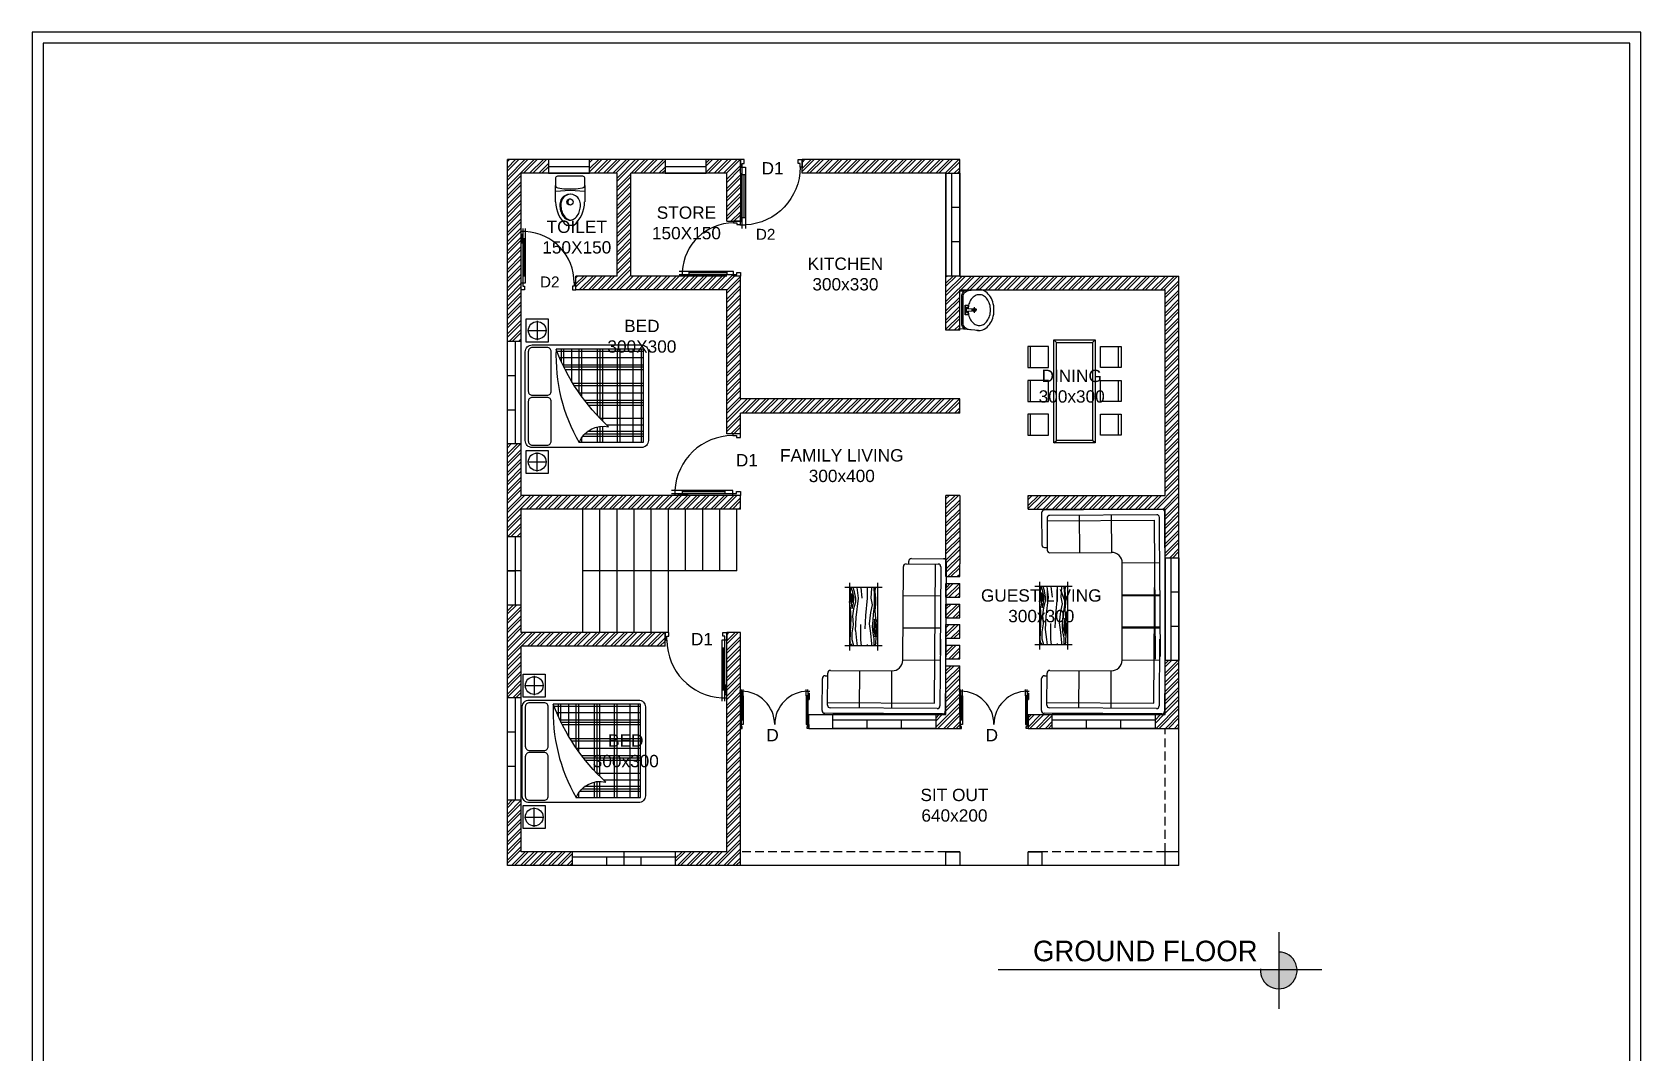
# Model space of a CAD drawing. Header units: millimetres. Extents: x 3220 to 17771, y -3925 to 7376.
# Drawn here: x 10014 to 12361, y 5886 to 7376 of the extents above; entities that cross this region are included whole.
import ezdxf

# ---------------------------------------------------------------- set-up
doc = ezdxf.new("R2010")
doc.units = ezdxf.units.MM
doc.header["$LTSCALE"] = 2
doc.linetypes.add('DASHED2', pattern=[9.525, 6.35, -3.175])
doc.layers.add('NETMANH', color=44, linetype='Continuous')
doc.layers.add('PLAN', color=10, linetype='Continuous')

# ---------------------------------------------------------------- blocks, each defined once
blk = doc.blocks.new('mb-di800')
blk.add_line((25, 850), (-8, 850))
for points in [[(25, 893), (25, 850)], [(25, 750), (65, 750), (65, 850), (25, 850), (25, 750)], [(65, 850), (65, 893)], [(25, 806), (3, 806), (3, 677)], [(25, 785), (8, 785), (8, 677), (3, 677)], [(25, 763), (25, 187)], [(65, 200), (65, 777)], [(65, 200), (25, 200), (25, 100), (65, 100), (65, 200)]]:
    blk.add_lwpolyline(points)
for points in [[(0, 0), (0, 100), (25, 100), (25, 50), (50, 50), (50, 0)], [(800, 0), (800, 100), (775, 100), (775, 50), (750, 50), (750, 0)]]:
    blk.add_lwpolyline(points, close=True)
at = {"layer": 'NETMANH', "linetype": 'Continuous'}
blk.add_line((45, 200), (45, 750), dxfattribs=at)
blk.add_arc((25, 100), 750, 0, 86.9428, dxfattribs=at)
blk = doc.blocks.new('mb-di2-1800')
for p, q in [((25, 975), (-25, 975)), ((25, 975), (25, 1025)), ((25, 924), (25, 896)), ((75, 975), (75, 1025)), ((75, 855), (75, 220)), ((1725, 975), (1725, 1025)), ((1725, 855), (1725, 220)), ((1775, 975), (1775, 1025)), ((1775, 975), (1825, 975)), ((1775, 924), (1775, 896))]:
    blk.add_line(p, q)
for points in [[(25, 924), (-3, 924), (-3, 755)], [(25, 896), (2, 896), (2, 755), (-3, 755)], [(25, 855), (75, 855), (75, 975), (25, 975), (25, 855)], [(25, 878), (25, 220)], [(1775, 855), (1725, 855), (1725, 975), (1775, 975), (1775, 855)], [(1775, 924), (1803, 924), (1803, 755)], [(1775, 896), (1798, 896), (1798, 755), (1803, 755)], [(1775, 878), (1775, 220)], [(25, 220), (75, 220), (75, 100), (25, 100), (25, 220)], [(1775, 220), (1725, 220), (1725, 100), (1775, 100), (1775, 220)]]:
    blk.add_lwpolyline(points)
for points in [[(50, 0), (50, 50), (25, 50), (25, 100), (0, 100), (0, 0)], [(1750, 0), (1750, 50), (1775, 50), (1775, 100), (1800, 100), (1800, 0)]]:
    blk.add_lwpolyline(points, close=True)
at = {"layer": 'NETMANH', "linetype": 'Continuous'}
for p, q in [((50, 220), (50, 855)), ((1750, 220), (1750, 855))]:
    blk.add_line(p, q, dxfattribs=at)
at = {"layer": 'NETMANH'}
for centre, start, end in [((25, 100), 0, 90), ((1775, 100), 90, 180)]:
    blk.add_arc(centre, 875, start, end, dxfattribs=at)
blk = doc.blocks.new('g.doi1750x2100')
at = {"color": 44}
for p, q in [((-1285, -204), (-958, -204)), ((-1121, -40), (-1121, -367)), ((1285, -204), (958, -204)), ((1121, -40), (1121, -367)), ((764, -2018), (764, -542)), ((214, -2018), (214, -817)), ((253, -793), (803, -793)), ((451, -2018), (451, -683)), ((494, -2018), (494, -658)), ((494, -658), (803, -658)), ((530, -2018), (530, -645)), ((591, -616), (803, -616)), ((654, -2018), (654, -588)), ((-785, -964), (-706, -964)), ((-687, -2018), (-687, -977)), ((-645, -2018), (-645, -1013)), ((-602, -2018), (-602, -1062)), ((-159, -2018), (-159, -1081)), ((-116, -2018), (-116, -1047)), ((-74, -2018), (-74, -1014)), ((-5, -964), (803, -964)), ((51, -2018), (51, -921)), ((51, -921), (803, -921)), ((175, -2018), (175, -842)), ((-785, -1233), (-523, -1233)), ((-785, -1276), (-516, -1276)), ((-785, -1322), (-513, -1322)), ((-426, -1322), (803, -1322)), ((-379, -2018), (-379, -1276)), ((-379, -1276), (803, -1276)), ((-334, -1233), (803, -1233)), ((-785, -1574), (803, -1574)), ((-785, -1617), (803, -1617)), ((-492, -2018), (-492, -1390)), ((-785, -1840), (803, -1840)), ((-785, -1982), (803, -1982))]:
    blk.add_line(p, q, dxfattribs=at)
blk.add_line((-785, -921), (-784, -921))
for points in [[(-875, -117, -0.414214), (-758, 0), (758, 0, -0.414214), (875, -117), (875, -1983, -0.414214), (758, -2100), (-758, -2100, -0.414214), (-875, -1983)], [(-764, -52, 0.414214), (-835, -123), (-835, -373, 0.414214), (-764, -444), (-92, -444, 0.414214), (-21, -373), (-21, -123, 0.414214), (-92, -52)], [(86, -52, 0.414214), (15, -123), (15, -373, 0.414214), (86, -444), (758, -444, 0.414214), (829, -373), (829, -123, 0.414214), (758, -52)], [(-790, -919, -0.366781), (-523, -1423, -0.115738), (804, -527, 0.1416)]]:
    blk.add_lwpolyline(points, format="xyb", close=True)
for points in [[(-1318, -17), (-924, -17), (-924, -390), (-1318, -390)], [(924, -17), (1318, -17), (1318, -390), (924, -390)]]:
    blk.add_lwpolyline(points, close=True)
blk.add_lwpolyline([(-785, -916), (-785, -2018), (803, -2018), (803, -526)])
for centre in [(-1121, -204), (1121, -204)]:
    blk.add_circle(centre, 151)
blk = doc.blocks.new('mb-lavabo2')
at = {"linetype": 'Continuous'}
for points in [[(-261, -239), (-239, 0), (239, 0), (261, -239)], [(-15, -106), (-61, -106), (-61, -89), (-61, -71), (0, -71), (61, -71), (61, -89), (61, -106), (15, -106)], [(28, -80), (-28, -80)]]:
    blk.add_lwpolyline(points, dxfattribs=at)
for points in [[(-250, -136), (-250, -130, -0.414214), (-163, -43), (0, -43), (163, -43, -0.414214), (250, -130), (250, -136)], [(-245, -66, -0.229741), (-163, -26), (163, -26, -0.229741), (245, -66)], [(-197, -248, 0.12971), (-183, -300, 0.10642), (-139, -349, 0.084454), (-78, -380, 0.073566), (-1, -391, 0.073566), (76, -380, 0.084454), (137, -349, 0.10642), (181, -300, 0.12971), (194, -248, 0.12971), (181, -196, 0.10642), (137, -147, 0.084454), (76, -117, 0.058047), (15, -106, 0.073566)], [(-15, -106, 0.060302), (-78, -117, 0.084454), (-139, -147, 0.10642), (-183, -196, 0.12971), (-197, -248, 0.12971)], [(-28, -97), (-20, -97, -0.385832), (-16, -101), (-10, -156, 0.270314), (10, -156), (16, -101, -0.385832), (20, -97), (28, -97)], [(-258, -212, 0.045361), (-261, -239, 0.126822)], [(-261, -239, 0.126822), (-242, -311, 0.10607), (-184, -377, 0.085783), (-103, -419, 0.075445), (0, -435, 0.075445), (103, -419, 0.085783), (184, -377, 0.10607), (242, -311, 0.126822), (261, -239, 0.045361), (258, -212, 0.10607)]]:
    blk.add_lwpolyline(points, format="xyb", dxfattribs=at)
at = {"color": 44, "linetype": 'Continuous'}
for points in [[(-36, -186), (0, -186), (36, -186)], [(-26, -89), (-17, -89)], [(0, -217), (0, -159)], [(26, -89), (17, -89)]]:
    blk.add_lwpolyline(points, dxfattribs=at)
for centre in [(-43, -89), (0, -186), (43, -89)]:
    blk.add_circle(centre, 17.4, dxfattribs=at)
at = {"linetype": 'Continuous'}
blk.add_circle((0, -186), 21.7, dxfattribs=at)
blk = doc.blocks.new('ban6c 800x2000')
for p, q in [((-350, 1950), (-400, 2000)), ((400, 2000), (350, 1950)), ((-854, 1463), (-854, 1868)), ((853, 1463), (853, 1868)), ((-854, 806), (-854, 1211)), ((853, 806), (853, 1211)), ((-854, 152), (-854, 556)), ((853, 152), (853, 556)), ((-400, 0), (-350, 50)), ((400, 0), (350, 50))]:
    blk.add_line(p, q)
for points in [[(-400, 2000), (400, 2000), (400, 0), (-400, 0)], [(-350, 1950), (350, 1950), (350, 50), (-350, 50)], [(-503, 1868), (-904, 1868), (-904, 1463), (-503, 1463)], [(503, 1868), (903, 1868), (903, 1463), (503, 1463)], [(-503, 1211), (-904, 1211), (-904, 806), (-503, 806)], [(503, 1211), (903, 1211), (903, 806), (503, 806)], [(-503, 556), (-904, 556), (-904, 152), (-503, 152)], [(503, 556), (903, 556), (903, 152), (503, 152)]]:
    blk.add_lwpolyline(points, close=True)
blk = doc.blocks.new('bo salon20')
for p, q in [((-3210, 1819), (-3210, 2487)), ((-3154, 2542), (-1096, 2542)), ((-3099, 1708), (-3099, 2376)), ((-3043, 2431), (-1207, 2431)), ((-1541, 2542), (-39, 2542)), ((-1541, 2431), (-151, 2431)), ((-95, 2376), (-95, 151)), ((16, 2487), (16, 39)), ((-3099, 1764), (-3154, 1764)), ((-1096, 1652), (-3043, 1652)), ((-874, 151), (-874, 1430)), ((-151, 95), (-818, 95)), ((-762, 39), (-762, 95)), ((-39, -16), (-707, -16))]:
    blk.add_line(p, q)
for centre, radius, start, end in [((-3154, 2487), 55.6, 90, 180), ((-3043, 2376), 55.6, 90, 180), ((-151, 2376), 55.6, 0, 90), ((-39, 2487), 55.6, 0, 90), ((-3154, 1819), 55.6, 180, 270), ((-3043, 1708), 55.6, 180, 270), ((-1096, 1430), 223, 0, 90), ((-818, 151), 55.6, 180, 270), ((-707, 39), 55.6, 180, 270), ((-151, 151), 55.6, 270, 0), ((-39, 39), 55.6, 270, 0)]:
    blk.add_arc(centre, radius, start, end)
at = {"layer": 'NETMANH'}
for p, q in [((-2431, 2431), (-2431, 1652)), ((-1764, 2431), (-1764, 1652)), ((-1096, 2431), (-1096, 1652)), ((-206, 2320), (-3099, 2320)), ((-206, 95), (-206, 2320)), ((-95, 1430), (-874, 1430)), ((-95, 762), (-874, 762))]:
    blk.add_line(p, q, dxfattribs=at)

msp = doc.modelspace()

# ---------------------------------------------------------------- hatches: boundary and pattern name
at = {"true_color": 0xf8991e}
h = msp.add_hatch(dxfattribs=at)
h.set_pattern_fill('ANSI32', color=30)
h.paths.add_polyline_path([(10802, 6179.8), (10727, 6179.8), (10727, 6254.8), (10707, 6254.8), (10707, 6159.8), (10802, 6159.8)])
h.paths.add_polyline_path([(11047, 6359.8), (11047, 6499.8), (11027, 6499.8), (11027, 6179.8), (10952, 6179.8), (10952, 6159.8), (11047, 6159.8)])
h.paths.add_polyline_path([(11687, 6458.6), (11667, 6458.6), (11667, 6379.8), (11652, 6379.8), (11652, 6359.8), (11687, 6359.8)])
h.paths.add_polyline_path([(11502, 6379.8), (11467, 6379.8), (11467, 6359.8), (11502, 6359.8)])
h.paths.add_polyline_path([(11367, 6379.8), (11367, 6401.7), (11366.8, 6401.7), (11366.8, 6411.1), (11367, 6451.2), (11347, 6451.2), (11347, 6379.8), (11332, 6379.8), (11332, 6359.8), (11367, 6359.8), (11367, 6365.3)])
h.paths.add_polyline_path([(11367, 6571.2), (11347.1, 6571.2), (11347, 6560.9), (11347, 6551.2), (11367, 6551.2)])
h.paths.add_polyline_path([(11367, 6541.2), (11347, 6541.2), (11347, 6521.2), (11367, 6521.2)])
h.paths.add_polyline_path([(11367, 6511.2), (11347, 6511.2), (11347, 6491.2), (11367, 6491.2)])
h.paths.add_polyline_path([(11367, 6699.8), (11347, 6699.8), (11347, 6599.8), (11347, 6581.2), (11367, 6581.2), (11367, 6599.8)])
h.paths.add_polyline_path([(11687, 7019.8), (11367, 7019.8), (11347, 7019.8), (11347, 6940.8), (11367, 6940.8), (11367, 6999.8), (11389, 6999.8), (11391.4, 7000, -0.045361), (11394.5, 7000.3, -0.060721), (11398.6, 6999.8), (11667, 6999.8), (11667, 6699.8), (11467, 6699.8), (11467, 6679.8), (11667, 6679.8), (11667, 6608.6), (11687, 6608.6)])
h.paths.add_polyline_path([(11367, 6481.2), (11347, 6481.2), (11347, 6461.2), (11367, 6461.2)])
h.paths.add_polyline_path([(11047, 7019.8), (11037, 7019.8), (11037, 7022.3), (11027, 7022.3), (10970.7, 7022.3), (10968.5, 7022.3), (10968.5, 7020.6), (10979.4, 7020.6), (11027, 7019.8), (10887, 7019.8), (10887, 7169.8), (10937, 7169.8), (10937, 7189.8), (10827, 7189.8), (10827, 7169.8), (10867, 7169.8), (10867, 7019.8), (10807, 7019.8), (10807, 6999.8), (11027, 6999.8), (11027, 6789.8), (11047, 6789.8), (11047, 6819.8), (11367, 6819.8), (11367, 6840.8), (11047, 6840.8)])
h.paths.add_polyline_path([(10767, 7189.8), (10707, 7189.8), (10707, 6924.8), (10727, 6924.8), (10727, 6999.8), (10727, 7009.8), (10727, 7169.8), (10767, 7169.8)])
h.paths.add_polyline_path([(11047, 7169.8), (11047, 7189.8), (10997, 7189.8), (10997, 7169.8), (11027, 7169.8), (11027, 7099.8), (11047, 7099.8)], flags=17)
h.paths.add_polyline_path([(11047, 6699.8), (11035.8, 6699.8), (10727, 6699.8), (10727, 6774.8), (10707, 6774.8), (10707, 6639.8), (10727, 6639.8), (10727, 6679.8), (11047, 6679.8)])
h.paths.add_polyline_path([(10727, 6479.8), (10937, 6479.8), (10937, 6499.8), (10727, 6499.8), (10727, 6539.8), (10707, 6539.8), (10707, 6404.8), (10727, 6404.8)])
h.paths.add_polyline_path([(11071.5, 7158.2), (11112.6, 7158.2), (11112.6, 7195.2), (11071.5, 7195.2)], flags=9)
h.paths.add_polyline_path([(10748.7, 6994.4), (10785.3, 6994.4), (10785.3, 7027.3), (10748.7, 7027.3)], flags=9)
h.paths.add_polyline_path([(11063.8, 7064), (11100.4, 7064), (11100.4, 7097), (11063.8, 7097)], flags=25)
h.paths.add_polyline_path([(11047.1, 5770.8), (11083.7, 5770.8), (11083.7, 5803.8), (11047.1, 5803.8)], flags=9)
h.paths.add_polyline_path([(10760.4, 5657.8), (10797, 5657.8), (10797, 5690.7), (10760.4, 5690.7)], flags=9)
h.paths.add_polyline_path([(10764.3, 5693), (10874, 5693), (10874, 5760.1), (10764.3, 5760.1)], flags=9)
h.paths.add_polyline_path([(10924.3, 5693), (11034, 5693), (11034, 5760.1), (10924.3, 5760.1)], flags=9)
h.paths.add_polyline_path([(11151.7, 4890), (11280.9, 4890), (11280.9, 4957.1), (11151.7, 4957.1)], flags=9)
h.paths.add_polyline_path([(11134.3, 5195.7), (11239.8, 5195.7), (11239.8, 5262.9), (11134.3, 5262.9)], flags=9)
h.paths.add_polyline_path([(11380.5, 5244.5), (11486, 5244.5), (11486, 5311.7), (11380.5, 5311.7)], flags=9)
h.paths.add_polyline_path([(11489.3, 5021.2), (11594.8, 5021.2), (11594.8, 5088.4), (11489.3, 5088.4)], flags=9)
h.paths.add_polyline_path([(11160.1, 5535.3), (11265.6, 5535.3), (11265.6, 5602.5), (11160.1, 5602.5)], flags=9)
h.paths.add_polyline_path([(10820.7, 5376.2), (10926.2, 5376.2), (10926.2, 5443.4), (10820.7, 5443.4)], flags=9)
h.paths.add_polyline_path([(10752.7, 7042.5), (10862.3, 7042.5), (10862.3, 7109.7), (10752.7, 7109.7)], flags=9)
h.paths.add_polyline_path([(10912.7, 7063.2), (11022.3, 7063.2), (11022.3, 7130.4), (10912.7, 7130.4)], flags=25)
h.paths.add_polyline_path([(11140.7, 6988.6), (11260.1, 6988.6), (11260.1, 7055.8), (11140.7, 7055.8)], flags=25)
h.paths.add_polyline_path([(10848.5, 6898.1), (10958.2, 6898.1), (10958.2, 6965.3), (10848.5, 6965.3)], flags=25)
h.paths.add_polyline_path([(10827.1, 6293.2), (10932.5, 6293.2), (10932.5, 6360.4), (10827.1, 6360.4)], flags=9)
h.paths.add_polyline_path([(11304.9, 6213.5), (11413.1, 6213.5), (11413.1, 6280.6), (11304.9, 6280.6)], flags=9)
h.paths.add_polyline_path([(11100.1, 6709), (11289.4, 6709), (11289.4, 6776.2), (11100.1, 6776.2)], flags=9)
h.paths.add_polyline_path([(11477.8, 6824.9), (11583.3, 6824.9), (11583.3, 6892.1), (11477.8, 6892.1)], flags=25)
h.paths.add_polyline_path([(11393.6, 6504.5), (11578.7, 6504.5), (11578.7, 6571.6), (11393.6, 6571.6)], flags=9)
h.paths.add_polyline_path([(11294.8, 4983), (11321.9, 4983), (11321.9, 5020.1), (11294.8, 5020.1)], flags=9)
h.paths.add_polyline_path([(11398.4, 6331.2), (11425.5, 6331.2), (11425.5, 6368.3), (11398.4, 6368.3)], flags=9)
h.paths.add_polyline_path([(11078.4, 6331.2), (11105.5, 6331.2), (11105.5, 6368.3), (11078.4, 6368.3)], flags=9)
h.paths.add_polyline_path([(11078.9, 5464.1), (11120, 5464.1), (11120, 5501.2), (11078.9, 5501.2)], flags=9)
h.paths.add_polyline_path([(11354.6, 5119), (11395.7, 5119), (11395.7, 5156.1), (11354.6, 5156.1)], flags=9)
h.paths.add_polyline_path([(10980, 5334.1), (11021.2, 5334.1), (11021.2, 5371.2), (10980, 5371.2)], flags=9)
h.paths.add_polyline_path([(11034, 6732.2), (11075.2, 6732.2), (11075.2, 6769.3), (11034, 6769.3)], flags=9)
h.paths.add_polyline_path([(10968.4, 6471.1), (11009.5, 6471.1), (11009.5, 6508.2), (10968.4, 6508.2)], flags=9)
h.paths.add_polyline_path([(11165.1, 4457.5), (11499.3, 4457.5), (11499.3, 4542.7), (11165.1, 4542.7)], flags=25)
h.paths.add_polyline_path([(11165.1, 4457.5), (11499.3, 4457.5), (11499.3, 4542.7), (11165.1, 4542.7)], flags=25)
h = msp.add_hatch(dxfattribs=at)
h.set_pattern_fill('ANSI32', color=30)
h.paths.add_polyline_path([(11347, 7169.8), (11367, 7169.8), (11367, 7189.8), (11137, 7189.8), (11137, 7178.5), (11137, 7169.8)])
h = msp.add_hatch(color=256)
h.dxf.hatch_style = 1
h.paths.add_polyline_path([(11832.5, 6033.3), (11832.5, 6008.1), (11859.3, 6008.1, 0.397337)])
h.paths.add_polyline_path([(11859.3, 6006.6, 0.014491), (11859.3, 6008.1), (11832.5, 6008.1), (11832.5, 5979.8, 0.414214)])
h.paths.add_polyline_path([(11832.5, 6008.1), (11805.8, 6008.1, 0.014491), (11805.8, 6006.6, 0.414214), (11832.5, 5979.8)])

# ---------------------------------------------------------------- linework, layer by layer
for p, q in [((10707, 6159.8), (10707, 7189.8)), ((11047, 7189.8), (10707, 7189.8)), ((10827, 7189.8), (10767, 7189.8)), ((10767, 7189.8), (10767, 7169.8)), ((10827, 7169.8), (10827, 7189.8)), ((10997, 7189.8), (10937, 7189.8)), ((10937, 7189.8), (10937, 7169.8)), ((10997, 7169.8), (10997, 7189.8)), ((11047, 7169.8), (11047, 7189.8)), ((11367, 7189.8), (11137, 7189.8)), ((11137, 7169.8), (11137, 7189.8)), ((11367, 7019.8), (11367, 7189.8)), ((10727, 6999.8), (10727, 7169.8)), ((10867, 7169.8), (10727, 7169.8)), ((10767, 7179.8), (10827, 7179.8)), ((10767, 7169.8), (10827, 7169.8)), ((10867, 7019.8), (10867, 7169.8)), ((11027, 7169.8), (10887, 7169.8)), ((10887, 7019.8), (10887, 7169.8)), ((10937, 7179.8), (10997, 7179.8)), ((10937, 7169.8), (10997, 7169.8)), ((11027, 7099.8), (11027, 7169.8)), ((11047, 7169.8), (11047, 7099.8)), ((11347, 7169.8), (11137, 7169.8)), ((11347, 6940.8), (11347, 7169.8)), ((11347, 7169.8), (11347, 7019.8)), ((11347, 7169.8), (11367, 7169.8)), ((11355, 7169.8), (11355, 7019.8)), ((11367, 7169.8), (11367, 7019.8)), ((10777.3, 7128), (10777.3, 7151.9)), ((10780.4, 7148.4), (10786.6, 7147.6)), ((10810.5, 7147.6), (10816.7, 7148.4)), ((10819.8, 7151.9), (10819.8, 7128)), ((11367, 7119.8), (11355, 7119.8)), ((10803.6, 7093.7), (10793.5, 7093.7)), ((11027, 7099.8), (11047, 7099.8)), ((11367, 7069.8), (11355, 7069.8)), ((10867, 7019.8), (10807, 7019.8)), ((10807, 6999.8), (10807, 7019.8)), ((11027, 7019.8), (10887, 7019.8)), ((11047, 6840.8), (11047, 7019.8)), ((11367, 7019.8), (11347, 7019.8)), ((11367, 7019.8), (11687, 7019.8)), ((11687, 6159.8), (11687, 7019.8)), ((10727, 6699.8), (10727, 6999.8)), ((11027, 6999.8), (10807, 6999.8)), ((11027, 6789.8), (11027, 6999.8)), ((11367, 6999.8), (11667, 6999.8)), ((11367, 6940.8), (11367, 6999.8)), ((11667, 6699.8), (11667, 6999.8)), ((10707, 6774.8), (10707, 6924.8)), ((10707, 6924.8), (10727, 6924.8)), ((10719, 6774.8), (10719, 6924.8)), ((10727, 6774.8), (10727, 6924.8)), ((11367, 6940.8), (11347, 6940.8)), ((10707, 6874.8), (10719, 6874.8)), ((11367, 6840.8), (11047, 6840.8)), ((11367, 6839.8), (11367, 6840.8)), ((11367, 6819.8), (11367, 6839.8)), ((10707, 6824.8), (10719, 6824.8)), ((11367, 6819.8), (11047, 6819.8)), ((11047, 6789.8), (11047, 6819.8)), ((11047, 6789.8), (11027, 6789.8)), ((10727, 6774.8), (10707, 6774.8)), ((11047, 6699.8), (10727, 6699.8)), ((11047, 6679.8), (11047, 6699.8)), ((11347, 6599.8), (11347, 6699.8)), ((11367, 6699.8), (11347, 6699.8)), ((11367, 6699.8), (11367, 6599.8)), ((11467, 6699.8), (11667, 6699.8)), ((11467, 6679.8), (11467, 6699.8)), ((11047, 6679.8), (10727, 6679.8)), ((10727, 6499.8), (10727, 6679.8)), ((10817, 6499.8), (10817, 6679.8)), ((10842, 6499.8), (10842, 6679.8)), ((10867, 6499.8), (10867, 6679.8)), ((10892, 6499.8), (10892, 6679.8)), ((10917, 6499.8), (10917, 6679.8)), ((10942, 6499.8), (10942, 6679.8)), ((10967, 6589.8), (10967, 6679.8)), ((10992, 6589.8), (10992, 6679.8)), ((11017, 6589.8), (11017, 6679.8)), ((11042, 6589.8), (11042, 6679.8)), ((11467, 6679.8), (11667, 6679.8)), ((11486.6, 6674.4), (11486.9, 6627.6)), ((11662.2, 6679.5), (11490.4, 6678.4)), ((11494.4, 6666.7), (11494.7, 6619.8)), ((11654.5, 6671.6), (11498.3, 6670.6)), ((11659.1, 6570.1), (11658.4, 6667.7)), ((11666.9, 6570.2), (11666.2, 6675.6)), ((11667, 6379.8), (11667, 6679.8)), ((10707, 6539.8), (10707, 6639.8)), ((10707, 6639.8), (10727, 6639.8)), ((10719, 6539.8), (10719, 6639.8)), ((10727, 6539.8), (10727, 6639.8)), ((11490.8, 6623.7), (11494.7, 6623.7)), ((11347, 6581.2), (11347, 6599.8)), ((11367, 6581.2), (11367, 6599.8)), ((11498.7, 6615.9), (11588.5, 6616.5)), ((11603.9, 6459.3), (11604.1, 6602.5)), ((11667, 6608.6), (11667, 6458.6)), ((11667, 6608.6), (11687, 6608.6)), ((11675, 6608.6), (11675, 6458.6)), ((11687, 6608.6), (11687, 6458.6)), ((10727, 6589.8), (10707, 6589.8)), ((10707, 6589.8), (10719, 6589.8)), ((11042, 6589.8), (10817, 6589.8)), ((11347, 6581.2), (11367, 6581.2)), ((11483.5, 6573.5), (11483.5, 6474.9)), ((11524.3, 6573.5), (11524.3, 6474.9)), ((11659.8, 6464.7), (11658.9, 6593.6)), ((11253.8, 6565.3), (11199.4, 6565.3)), ((11206.2, 6572.1), (11206.2, 6473.5)), ((11247, 6572.1), (11247, 6473.5)), ((11347, 6551.2), (11347, 6571.2)), ((11347, 6571.2), (11367, 6571.2)), ((11347, 6551.2), (11367, 6551.2)), ((11367, 6551.2), (11367, 6571.2)), ((11531.1, 6566.7), (11476.7, 6566.7)), ((11687, 6558.6), (11675, 6558.6)), ((10727, 6539.8), (10707, 6539.8)), ((11347, 6521.2), (11347, 6541.2)), ((11347, 6541.2), (11367, 6541.2)), ((11367, 6521.2), (11367, 6541.2)), ((11347, 6521.2), (11367, 6521.2)), ((11347, 6491.2), (11347, 6511.2)), ((11347, 6511.2), (11367, 6511.2)), ((11367, 6491.2), (11367, 6511.2)), ((11687, 6508.6), (11675, 6508.6)), ((10942, 6499.8), (10727, 6499.8)), ((10727, 6179.8), (10727, 6479.8)), ((10937, 6479.8), (10727, 6479.8)), ((10937, 6479.8), (10937, 6499.8)), ((11027, 6179.8), (11027, 6499.8)), ((11047, 6499.8), (11027, 6499.8)), ((11047, 6359.8), (11047, 6499.8)), ((11253.8, 6480.3), (11199.4, 6480.3)), ((11347, 6491.2), (11367, 6491.2)), ((11347, 6461.2), (11347, 6481.2)), ((11347, 6481.2), (11367, 6481.2)), ((11367, 6461.2), (11367, 6481.2)), ((11531.1, 6481.7), (11476.7, 6481.7)), ((11658.7, 6490.2), (11658.1, 6392.5)), ((11666.6, 6490.1), (11665.9, 6384.7)), ((11347, 6461.2), (11367, 6461.2)), ((11687, 6458.6), (11667, 6458.6)), ((11347, 6379.8), (11347, 6451.2)), ((11347, 6451.2), (11367, 6451.2)), ((11367, 6379.8), (11367, 6451.2)), ((11486.2, 6385.8), (11486.6, 6432.7)), ((11490.5, 6436.6), (11494.4, 6436.6)), ((11494.1, 6393.6), (11494.4, 6440.5)), ((11498.3, 6444.3), (11588.2, 6443.8)), ((10707, 6254.8), (10707, 6404.8)), ((10707, 6404.8), (10727, 6404.8)), ((10719, 6254.8), (10719, 6404.8)), ((10727, 6254.8), (10727, 6404.8)), ((11654.2, 6388.7), (11498, 6389.7)), ((11147, 6379.8), (11347, 6379.8)), ((11147, 6359.8), (11147, 6379.8)), ((11332, 6379.8), (11182, 6379.8)), ((11182, 6359.8), (11182, 6379.8)), ((11332, 6371.8), (11182, 6371.8)), ((11232, 6359.8), (11232, 6371.8)), ((11282, 6359.8), (11282, 6371.8)), ((11332, 6379.8), (11332, 6359.8)), ((11367, 6379.8), (11367, 6359.8)), ((11467, 6379.8), (11667, 6379.8)), ((11467, 6379.8), (11467, 6359.8)), ((11661.9, 6380.8), (11490.1, 6381.9)), ((11652, 6379.8), (11502, 6379.8)), ((11502, 6359.8), (11502, 6379.8)), ((11652, 6371.8), (11502, 6371.8)), ((11552, 6359.8), (11552, 6371.8)), ((11602, 6359.8), (11602, 6371.8)), ((11652, 6379.8), (11652, 6359.8)), ((10707, 6354.8), (10719, 6354.8)), ((11047, 6159.8), (11047, 6359.8)), ((11147, 6359.8), (11367, 6359.8)), ((11332, 6359.8), (11182, 6359.8)), ((11467, 6359.8), (11687, 6359.8)), ((11652, 6359.8), (11502, 6359.8)), ((10707, 6304.8), (10719, 6304.8)), ((10727, 6254.8), (10707, 6254.8)), ((11027, 6179.8), (10727, 6179.8)), ((10952, 6179.8), (10802, 6179.8)), ((10802, 6159.8), (10802, 6179.8)), ((10877, 6179.8), (10877, 6159.8)), ((10952, 6179.8), (10952, 6159.8)), ((11367, 6179.8), (11347, 6179.8)), ((11347, 6159.8), (11347, 6179.8)), ((11487, 6179.8), (11467, 6179.8)), ((11467, 6159.8), (11467, 6179.8)), ((11687, 6179.8), (11667, 6179.8)), ((11667, 6159.8), (11667, 6179.8)), ((11687, 6159.8), (10707, 6159.8)), ((10952, 6171.8), (10802, 6171.8)), ((10952, 6159.8), (10802, 6159.8)), ((10852, 6159.8), (10852, 6171.8)), ((10902, 6159.8), (10902, 6171.8)), ((11832.5, 6062.4), (11832.5, 5950.8)), ((11422.9, 6008.1), (11895.3, 6008.1))]:
    msp.add_line(p, q)
at = {"linetype": 'DASHED2'}
for p, q in [((11667, 6179.8), (11667, 6359.8)), ((11367, 6179.8), (11047, 6179.8)), ((11667, 6179.8), (11467, 6179.8))]:
    msp.add_line(p, q, dxfattribs=at)
for points in [[(10816.7, 7148.4, 0.379919), (10819.8, 7151.9), (10819.8, 7162.9, 0.414214), (10817.2, 7165.4), (10779.9, 7165.4, 0.414214), (10777.3, 7162.9), (10777.3, 7151.9, 0.379919), (10780.4, 7148.4)], [(10813.7, 7123.2, 1.051391), (10783.4, 7123.2, 0.060335), (10784.7, 7115)], [(10784.9, 7123.2, 0.060335), (10786.2, 7115, 0.081386), (10789.6, 7107.7, 0.106971), (10795, 7102.7)], [(10803.6, 7102.7, 0.106971), (10809, 7107.7, 0.081386), (10812.4, 7115, 0.060335), (10813.7, 7123.2)], [(10793.5, 7102.7, 0.136416), (10798.5, 7101.3, 0.136416), (10803.6, 7102.7)]]:
    msp.add_lwpolyline(points, format="xyb")
msp.add_lwpolyline([(10777.3, 7143.7), (10798.5, 7145.2), (10819.8, 7143.7)])
for points in [[(11347, 6179.8), (11367, 6179.8), (11367, 6159.8), (11347, 6159.8)], [(11467, 6179.8), (11487, 6179.8), (11487, 6159.8), (11467, 6159.8)]]:
    msp.add_lwpolyline(points, close=True)
msp.add_circle((10798.5, 7128), 4.55)
for centre, radius, start, end in [((10800.1, 7124), 15.2, 92.8613, 182.8701), ((10798.5, 7248), 101.1, 263.211, 276.789), ((10822.9, 7128.5), 45.5, 180.5512, 229.851), ((10808.5, 7121.7), 24.8, 195.8931, 214.5044), ((10799.6, 7128), 4.55, 96.3794, 263.6206), ((10774.2, 7128.5), 45.5, 310.149, 359.4488), ((10802.4, 7117.5), 17.4, 214.5044, 238.9274), ((10800.1, 7111.1), 9.88, 238.9274, 265.5985), ((11490.5, 6674.5), 3.9, 90.3754, 180.3754), ((11498.3, 6666.7), 3.9, 90.3754, 180.3754), ((11654.5, 6667.7), 3.9, 0.3754, 90.3754), ((11662.3, 6675.6), 3.9, 0.3754, 90.3754), ((11490.8, 6627.6), 3.9, 180.3754, 270.3754), ((11498.6, 6619.8), 3.9, 180.3754, 270.3754), ((11588.6, 6600.9), 15.6, 0.3754, 90.3754), ((11588.3, 6459.4), 15.6, 269.6246, 359.6246), ((11490.5, 6432.7), 3.9, 89.6246, 179.6246), ((11498.3, 6440.4), 3.9, 89.6246, 179.6246), ((11490.2, 6385.8), 3.9, 179.6246, 269.6246), ((11498, 6393.6), 3.9, 179.6246, 269.6246), ((11654.2, 6392.6), 3.9, 269.6246, 359.6246), ((11662, 6384.7), 3.9, 269.6246, 359.6246), ((11832.5, 6006.6), 26.8, 174.9616, 90)]:
    msp.add_arc(centre, radius, start, end)
at = {"layer": 'NETMANH'}
for p, q in [((11541.3, 6670.9), (11541.6, 6616.2)), ((11588.1, 6671.2), (11588.5, 6616.5)), ((11494.4, 6662.8), (11650.6, 6663.8)), ((11650.6, 6663.8), (11652, 6460.7)), ((11658.9, 6601.4), (11604.2, 6601)), ((11650.3, 6396.5), (11651.7, 6599.5)), ((11659.2, 6554.5), (11604.5, 6554.1)), ((11659.2, 6552.6), (11604.5, 6553)), ((11658.9, 6505.8), (11604.2, 6506.1)), ((11659.5, 6507.6), (11604.8, 6507.3)), ((11658.5, 6458.9), (11603.9, 6459.3)), ((11540.9, 6389.4), (11541.3, 6444.1)), ((11587.8, 6389.1), (11588.2, 6443.8)), ((11494.1, 6397.5), (11650.3, 6396.5))]:
    msp.add_line(p, q, dxfattribs=at)
for points in [[(11206.8, 6565.3), (11206.2, 6559.6)], [(11207.8, 6559.8), (11208.6, 6564.7)], [(11207.8, 6550), (11207.8, 6559.8)], [(11209.4, 6540.2), (11207.8, 6549.9)], [(11208.6, 6564.6), (11210.3, 6560.6)], [(11209.4, 6550), (11209.4, 6556.5)], [(11209.4, 6556.5), (11211.1, 6550)], [(11210.3, 6543.4), (11209.4, 6550)], [(11210.2, 6560.6), (11212.7, 6550)], [(11210.3, 6543.4), (11211.1, 6550)], [(11213.5, 6558.9), (11211.7, 6565.3)], [(11211.9, 6541.8), (11212.7, 6549.9)], [(11215.2, 6550), (11213.5, 6559)], [(11215.2, 6544.2), (11215.2, 6550)], [(11216, 6521.4), (11219.3, 6549.9)], [(11219.2, 6550), (11217.3, 6565.3)], [(11224.9, 6550), (11223.1, 6565.3)], [(11229.8, 6524.6), (11232.3, 6549.9)], [(11232.3, 6563.8), (11232.1, 6565.3)], [(11232.3, 6550), (11232.3, 6563.8)], [(11238, 6549.9), (11238.8, 6564.6)], [(11239.6, 6540.2), (11238, 6549.9)], [(11238.8, 6564.6), (11238.7, 6565.3)], [(11242.1, 6563.8), (11242.1, 6565.3)], [(11242.9, 6554.9), (11242.1, 6563.8)], [(11242.9, 6537.7), (11242.9, 6550), (11242.9, 6554.9)], [(11243.7, 6558.9), (11244.3, 6565.3)], [(11244.5, 6550), (11243.7, 6558.9)], [(11244.5, 6541), (11244.5, 6550)], [(11247, 6564.3), (11247, 6565.3)], [(11484, 6566.7), (11483.5, 6561)], [(11485.1, 6561.2), (11485.9, 6566.1)], [(11485.1, 6551.4), (11485.1, 6561.2)], [(11486.7, 6541.6), (11485.1, 6551.4)], [(11485.9, 6566.1), (11487.5, 6562)], [(11486.7, 6551.4), (11486.7, 6557.9)], [(11486.7, 6557.9), (11488.3, 6551.4)], [(11487.5, 6544.8), (11486.7, 6551.4)], [(11487.5, 6562), (11490, 6551.4)], [(11487.5, 6544.8), (11488.3, 6551.4)], [(11490.8, 6560.4), (11489, 6566.7)], [(11489.2, 6543.2), (11490, 6551.4)], [(11492.4, 6551.4), (11490.8, 6560.4)], [(11492.4, 6545.7), (11492.4, 6551.4)], [(11493.3, 6522.8), (11496.5, 6551.3)], [(11496.5, 6551.4), (11494.6, 6566.7)], [(11502.2, 6551.4), (11500.4, 6566.7)], [(11507.1, 6526.1), (11509.5, 6551.4)], [(11509.5, 6565.3), (11509.3, 6566.7)], [(11509.6, 6551.4), (11509.6, 6565.2)], [(11515.3, 6551.4), (11516.1, 6566)], [(11516.9, 6541.6), (11515.3, 6551.4)], [(11516.1, 6566), (11516, 6566.7)], [(11519.3, 6565.2), (11519.3, 6566.7)], [(11520.2, 6556.3), (11519.4, 6565.2)], [(11520.2, 6539.1), (11520.2, 6551.4), (11520.2, 6556.3)], [(11521, 6560.4), (11521.6, 6566.7)], [(11521.8, 6551.4), (11521, 6560.3)], [(11521.8, 6542.4), (11521.8, 6551.4)], [(11524.3, 6565.7), (11524.3, 6566.7)], [(11207.8, 6535.3), (11206.2, 6544.7)], [(11208.6, 6520.6), (11207.8, 6535.3)], [(11210.2, 6534.5), (11209.4, 6540.2)], [(11210.3, 6534.4), (11211.9, 6541.8)], [(11211.1, 6523.8), (11212.7, 6534.4)], [(11212.7, 6534.5), (11215.2, 6544.3)], [(11235.6, 6512.4), (11237.2, 6528.7)], [(11237.2, 6528.7), (11239.6, 6540.2)], [(11240.5, 6517.3), (11241.3, 6526.3)], [(11241.3, 6526.3), (11242.9, 6537.7)], [(11243.7, 6532), (11244.5, 6541)], [(11244.5, 6519.8), (11243.7, 6532)], [(11485.1, 6536.7), (11483.5, 6546.1)], [(11485.9, 6522), (11485.1, 6536.7)], [(11487.5, 6535.9), (11486.7, 6541.6)], [(11487.5, 6535.9), (11489.1, 6543.2)], [(11488.4, 6525.3), (11490, 6535.9)], [(11490, 6535.9), (11492.4, 6545.7)], [(11506.3, 6506.5), (11507.1, 6526.1)], [(11512.8, 6513.8), (11514.5, 6530.1)], [(11514.5, 6530.2), (11516.9, 6541.6)], [(11517.7, 6518.7), (11518.5, 6527.7)], [(11518.5, 6527.7), (11520.2, 6539.1)], [(11521, 6533.4), (11521.8, 6542.4)], [(11521.8, 6521.2), (11521, 6533.4)], [(11207.8, 6500.2), (11208.6, 6520.6)], [(11210.3, 6499.4), (11211.9, 6510.8)], [(11211.9, 6510.8), (11211.1, 6523.8)], [(11215.1, 6502.6), (11216, 6521.4)], [(11216.8, 6488), (11215.2, 6502.6)], [(11222.5, 6488.8), (11222.5, 6511.6)], [(11229.1, 6505.1), (11229.9, 6524.7)], [(11237.2, 6498.6), (11235.6, 6512.5)], [(11239.6, 6508.4), (11240.5, 6517.3)], [(11240.5, 6499.4), (11239.6, 6508.3)], [(11242.1, 6512.4), (11241.3, 6503.5)], [(11241.3, 6503.4), (11243.7, 6493.7)], [(11242.9, 6519), (11242.1, 6512.4)], [(11245.3, 6511.6), (11242.9, 6519)], [(11242.9, 6505.1), (11243.7, 6512.4)], [(11243.7, 6500.2), (11242.9, 6505.1)], [(11243.7, 6512.4), (11244.5, 6504.3)], [(11244.5, 6504.3), (11243.7, 6500.2)], [(11243.7, 6493.6), (11245.3, 6502.6)], [(11247, 6513.2), (11244.5, 6519.8)], [(11245.3, 6502.6), (11245.3, 6511.6)], [(11245.3, 6495.3), (11247, 6503.5)], [(11247, 6503.5), (11247, 6513.2)], [(11485.1, 6501.6), (11485.9, 6522)], [(11487.5, 6500.8), (11489.2, 6512.2)], [(11489.1, 6512.2), (11488.3, 6525.2)], [(11492.4, 6504.1), (11493.2, 6522.8)], [(11494.1, 6489.4), (11492.4, 6504.1)], [(11499.8, 6490.2), (11499.8, 6513)], [(11514.5, 6500), (11512.8, 6513.9)], [(11516.9, 6509.8), (11517.7, 6518.7)], [(11517.7, 6500.8), (11516.9, 6509.8)], [(11519.4, 6513.8), (11518.5, 6504.9)], [(11518.5, 6504.9), (11521, 6495.1)], [(11520.2, 6520.4), (11519.4, 6513.8)], [(11522.6, 6513), (11520.2, 6520.4)], [(11520.2, 6506.5), (11521, 6513.8)], [(11521, 6501.6), (11520.2, 6506.5)], [(11521, 6513.9), (11521.8, 6505.7)], [(11521.8, 6505.7), (11521, 6501.6)], [(11521, 6495.1), (11522.6, 6504)], [(11524.2, 6514.7), (11521.8, 6521.2)], [(11522.6, 6504), (11522.6, 6513)], [(11522.6, 6496.7), (11524.2, 6504.9)], [(11524.2, 6504.9), (11524.2, 6514.7)], [(11207, 6486.3), (11206.4, 6480.3)], [(11207, 6486.3), (11207.8, 6500.2)], [(11208.2, 6480.3), (11208.6, 6483.1)], [(11208.6, 6483.1), (11209.7, 6480.3)], [(11210.3, 6488.8), (11210.3, 6499.4)], [(11212.7, 6480.3), (11210.3, 6488.8)], [(11217.8, 6480.3), (11216.8, 6487.9)], [(11223.5, 6480.3), (11222.5, 6488.8)], [(11232.3, 6480.3), (11232.3, 6482.2)], [(11238.8, 6483), (11237.2, 6498.5)], [(11238.7, 6480.3), (11238.8, 6483)], [(11242.1, 6490.4), (11240.5, 6499.4)], [(11242.1, 6482.2), (11242.1, 6490.4)], [(11242.3, 6480.3), (11242.1, 6482.2)], [(11244, 6480.3), (11244.5, 6486.3)], [(11244.5, 6486.3), (11245.4, 6495.3)], [(11247, 6483.9), (11247, 6484.4)], [(11247, 6482.7), (11247, 6483.9)], [(11484.3, 6487.7), (11483.7, 6481.7)], [(11484.3, 6487.7), (11485.1, 6501.6)], [(11485.4, 6481.7), (11485.9, 6484.5)], [(11485.9, 6484.5), (11487, 6481.7)], [(11487.5, 6490.2), (11487.5, 6500.8)], [(11490, 6481.7), (11487.5, 6490.2)], [(11495, 6481.7), (11494.1, 6489.4)], [(11500.8, 6481.7), (11499.8, 6490.2)], [(11509.6, 6481.7), (11509.6, 6483.6)], [(11516.1, 6484.5), (11514.4, 6500)], [(11515.9, 6481.7), (11516.1, 6484.4)], [(11519.4, 6491.8), (11517.7, 6500.8)], [(11519.3, 6483.6), (11519.3, 6491.8)], [(11519.5, 6481.7), (11519.4, 6483.6)], [(11521.3, 6481.7), (11521.8, 6487.7)], [(11521.8, 6487.7), (11522.6, 6496.7)], [(11524.2, 6485.3), (11524.3, 6485.8)], [(11524.3, 6484.1), (11524.3, 6485.3)]]:
    msp.add_lwpolyline(points, dxfattribs=at)
at = {"layer": 'PLAN', "color": 0}
for points in [[(12360.9, 7375.6), (10013.5, 7375.6), (10013.5, 4055.8), (12360.9, 4055.8)], [(12344.9, 7359.7), (10029.5, 7359.7), (10029.5, 4071.8), (12344.9, 4071.8)]]:
    msp.add_lwpolyline(points, close=True, dxfattribs=at)

# ---------------------------------------------------------------- block references
for name, p, xscale, yscale, zscale, rotation in [('mb-di800', (11047, 7189.8), -0.1125, 0.1125, 0.1125, 180), ('mb-di800', (11047, 7019.8), 0.09999999999999999, 0.09999999999999999, 0.09999999999999999, 89.99999999999999), ('mb-lavabo2', (11367, 6970.3), 0.1150574125059865, 0.1150574125059865, 0.1150574125059865, 90), ('g.doi1750x2100', (10733, 6844.5), 0.08556621133694017, 0.08556621133694017, 0.08556621133694017, 89.99999999999997), ('mb-di800', (11047, 6699.8), 0.1125, 0.1125, 0.1125, 89.99999999999999), ('bo salon20', (11167.4, 6383.1), 0.07020000000000003, 0.07020000000000003, 0.07020000000000003, 269.6246471132005), ('mb-di800', (11027, 6499.8), 0.1125, 0.1125, 0.1125, 180), ('g.doi1750x2100', (10728.7, 6326.3), 0.08556621133694017, 0.08556621133694017, 0.08556621133694017, 89.99999999999997)]:
    msp.add_blockref(name, p, dxfattribs=dict(xscale=xscale, yscale=yscale, zscale=zscale, rotation=rotation))
for name, p, xscale, yscale, zscale in [('mb-di800', (10727, 6999.8), 0.09999999999999999, 0.09999999999999999, 0.09999999999999999), ('ban6c 800x2000', (11534.4, 6776.2), 0.07530715164295199, 0.07530715164295199, 0.07530715164295199), ('mb-di2-1800', (11047, 6359.8), 0.05555555555555376, 0.05555555555555376, 0.05555555555555376), ('mb-di2-1800', (11367, 6359.8), 0.05555555555555376, 0.05555555555555376, 0.05555555555555376)]:
    msp.add_blockref(name, p, dxfattribs=dict(xscale=xscale, yscale=yscale, zscale=zscale))

# ---------------------------------------------------------------- texts
for s, width, insert, char_height, attachment_point in [('{\\fArial|b0|i0|c0|p34;D1}', 47.66, (11077.9, 7168), 18, 7), ('\\pxqc;{\\fArial|b0|i0|c0|p34;STORE\\P150X150}', 202.485, (10867, 7121.4), 18, 1), ('\\pxqc;{\\fArial|b0|i0|c0|p34;TOILET\\P150X150}', 202.485, (10707, 7100.7), 18, 1), ('{\\fArial|b0|i0|c0|p34;D2}', 47.66, (11069.5, 7072.7), 16, 7), ('\\pxqc;{\\fArial|b0|i0|c0|p34;KITCHEN\\P300x330}', 202.485, (11099, 7046.8), 18, 1), ('{\\fArial|b0|i0|c0|p34;D2}', 47.66, (10754.5, 7019.2), 16, 1), ('\\pxqc;{\\fArial|b0|i0|c0|p34;BED\\P300X300}', 202.485, (10802, 6956), 18, 1), ('\\pxqc;{\\fArial|b0|i0|c0|p34;DINING\\P300x300}', 202.485, (11429.2, 6883.1), 18, 1), ('\\pxqc;{\\fArial|b0|i0|c0|p34;FAMILY LIVING\\P300x400}', 202.485, (11093.7, 6767.2), 18, 1), ('{\\fArial|b0|i0|c0|p34;D1}', 47.66, (11040.4, 6760.1), 18, 1), ('\\pxqc;{\\fArial|b0|i0|c0|p34;GUEST LIVING\\P300x300}', 202.485, (11384.8, 6562.7), 18, 1), ('{\\fArial|b0|i0|c0|p34;D1}', 47.66, (10974.8, 6499), 18, 1), ('\\pxqc;{\\fArial|b0|i0|c0|p34;BED\\P300x300}', 202.485, (10778.5, 6351.1), 18, 1), ('{\\fArial|b0|i0|c0|p34;D}', 47.66, (11084.8, 6359), 18, 1), ('{\\fArial|b0|i0|c0|p34;D}', 47.66, (11404.8, 6359), 18, 1), ('\\pxqc;{\\fArial|b0|i0|c0|p34;SIT OUT\\P640x200}', 202.485, (11258.1, 6271.7), 18, 1), ('GROUND FLOOR', 1678.555, (11474, 6050), 30, 1)]:
    msp.add_mtext_dynamic_manual_height_columns(s, width=width, gutter_width=12.5, heights=[0], dxfattribs=dict(insert=insert, char_height=char_height, attachment_point=attachment_point))

doc.saveas('drawing.dxf')
